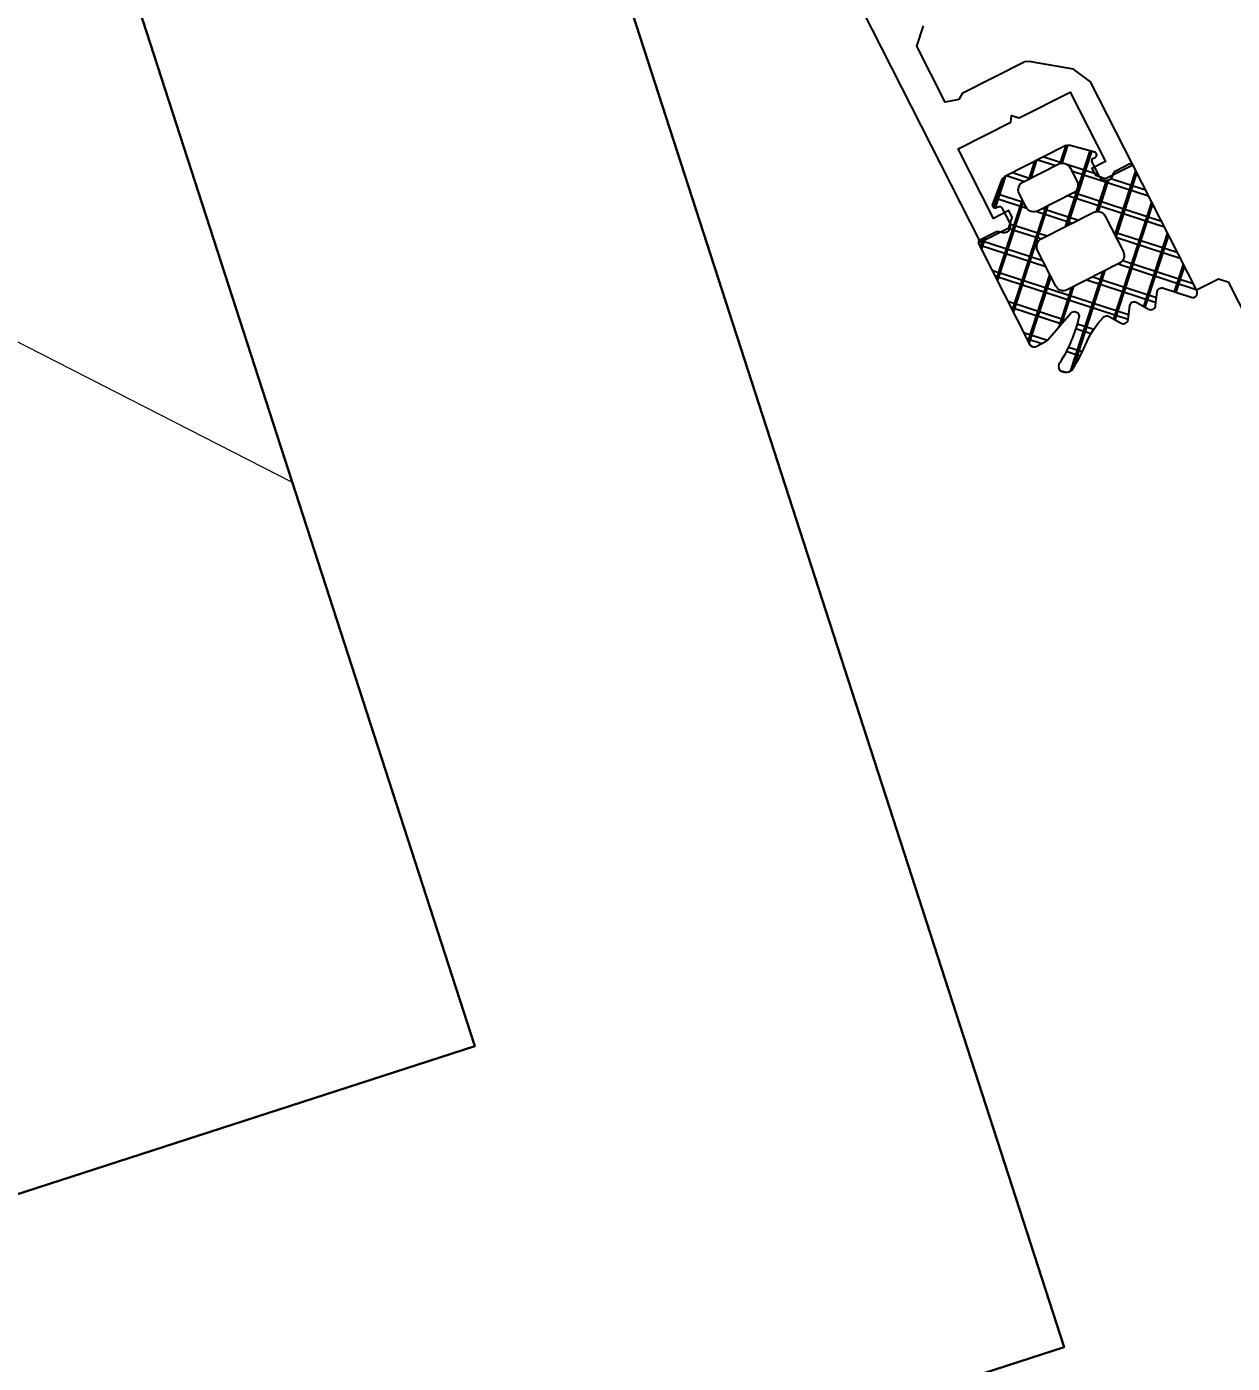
# Model space of a CAD drawing. Header units: millimetres. Extents: x -8689834 to 9419935, y -284943 to 166066.
# Drawn here: x -194089.4 to -194012.1, y 106425.8 to 106511.5 of the extents above; entities that cross this region are included whole.
import ezdxf
from ezdxf import colors
from ezdxf.entities.mleader import LeaderData, LeaderLine
from ezdxf.math import Vec2, Vec3

# ---------------------------------------------------------------- set-up
doc = ezdxf.new("R2010")
doc.units = ezdxf.units.MM
doc.header["$MEASUREMENT"] = 0
doc.layers.get('0').update_dxf_attribs({"color": 250, "lineweight": 9})
for name, color, linetype, lineweight in [('АР_Колонны', 250, 'Continuous', 30), ('АР_Колонны Штрих', 250, 'Continuous', 5), ('АР_Окна', 4, 'Continuous', 0), ('АР_Отметки', 250, 'Continuous', 15), ('АР_Сущ Несущая стена', 216, 'Continuous', 30)]:
    doc.layers.add(name, color=color, linetype=linetype, lineweight=lineweight)
doc.layers.add('АР_новое окно', color=155, linetype='Continuous')
doc.styles.add('ISOCPEUR', font='isocpeur.ttf', dxfattribs={"width": 0.7})

# ---------------------------------------------------------------- blocks, each defined once
blk = doc.blocks.new('стойка витр.')
h = blk.add_hatch()
h.set_pattern_fill('ANSI37', scale=0.5, angle=-69.23283665521843)
h.set_pattern_definition([(335.7671633447816, (-69115.31625940584, 318510.9409690977), (0.6515825639889636, 1.447617495164233), []), (65.76716334478155, (-69115.31625940584, 318510.9409690977), (-1.447617495164233, 0.6515825639889636), [])])
edge = h.paths.add_edge_path()
edge.add_line((-22.69442369043827, 14.13646889062511), (-23.03581465108437, 15.03674084689555))
edge.add_arc((-23.43472203482704, 14.88552442783714), 0.426606969231953, 20.76054121617168, 72.29995807937499)
edge.add_arc((-23.17519432072194, 15.69843630689562), 0.4267278803337561, 110.7639791014305, 252.28796188313498, ccw=False)
edge.add_line((-23.32647754022037, 16.09744767434313), (-22.30045238576713, 16.48652534212306))
edge.add_arc((-22.23557122191811, 16.31559297980009), 0.1828317202011609, 20.74895968860318, 110.7853670150393, ccw=False)
edge.add_line((-22.06459766681655, 16.38036551539699), (-22.02136925791274, 16.26636916297139))
edge.add_arc((-21.85036169383434, 16.33121481389334), 0.1828894349477776, 200.7666051414026, 335.7779732891441)
edge.add_line((-21.68357339510112, 16.25618009645405), (-21.08991230116226, 17.78525728297245))
edge.add_arc((-21.70321396183568, 17.95657679537892), 0.6367804192309714, 344.3928406199507, 381.7248777476984)
edge.add_line((-21.1116628201562, 18.19228116337763), (-22.58147269752226, 22.06827310883818))
edge.add_arc((-23.18057156739388, 21.852472630542), 0.6367804192296693, 19.80944894391843, 57.14148607166609)
edge.add_line((-22.83507592984824, 22.38737642259366), (-24.29334917705273, 23.13834224954917))
edge.add_arc((-24.36844682475663, 22.97158227615987), 0.1828894349476184, 65.75635339884347, 200.7677215648203)
edge.add_line((-24.53945312526776, 22.90673329312267), (-24.49622471639304, 22.79273694081348))
edge.add_arc((-24.66715707872659, 22.7278557770023), 0.1828317201976129, -69.25104032206309, 20.78536700277641, ccw=False)
edge.add_line((-24.60238454316277, 22.55688222189201), (-25.62840969761601, 22.16780455411208))
edge.add_arc((-25.77973726672901, 22.56679910380675), 0.4267278803402734, 149.2463648073436, 290.7703475895543, ccw=False)
edge.add_arc((-26.51302534269302, 23.00322659508151), 0.4266069692186295, 329.2343686070108, 380.7737854734352)
edge.add_line((-26.11415292418678, 23.1545352198882), (-26.50320860397187, 24.18050239048171))
edge.add_arc((-26.6741821590871, 24.11572985494814), 0.1828317201915107, 20.74895966852365, 110.7853670116034)
edge.add_line((-26.73906332292245, 24.28666221726598), (-33.46508004333009, 21.73609814226074))
edge.add_arc((-33.37260125833668, 21.44478009969028), 0.3056444463767395, 107.6120180140902, 200.6882886899978)
edge.add_line((-33.6585366082727, 21.33680091994756), (-33.39916615508264, 20.65282280623796))
edge.add_arc((-33.11489203283651, 20.76049792175978), 0.3039830703862393, 200.7452912846324, 225.8123610097134)
edge.add_line((-33.32677140043234, 20.54252351805917), (-31.79381202385412, 18.90709041146329))
edge.add_arc((-32.0063560722166, 18.68866847666476), 0.3047673113958362, -108.86283880448178, 45.781400895661875, ccw=False)
edge.add_arc((-28.70749382052437, 27.75544220980088), 9.952967568180252, 231.9543329511108, 250.0411665169116, ccw=False)
edge.add_arc((-35.13741779119496, 19.64784166335459), 0.4002801790554734, 42.30928712460122, 119.2250395725891)
edge.add_arc((-34.91139847875967, 19.56672148584141), 0.6024183835395109, 134.3950067436913, 228.6478049676944)
edge.add_arc((-28.53884731806517, 27.80771469972205), 11.01872594929672, 232.0873456721725, 240.8889416158169)
edge.add_arc((-36.88860151399224, 12.8729826853881), 6.091684827127049, 40.75890454826748, 60.61437004968877, ccw=False)
edge.add_arc((-32.50226594848368, 16.64775385941913), 0.3047655738188228, -34.89587558046088, 41.60271899476669, ccw=False)
edge.add_line((-32.25229934006347, 16.47340148731018), (-32.76342180219945, 15.75802363698313))
edge.add_arc((-32.51342051808022, 15.58368567090239), 0.3047857747310843, 145.1100748179471, 256.4242518685471)
edge.add_line((-32.58496309185284, 15.28741547561367), (-31.72801335877739, 15.09082250765641))
edge.add_arc((-31.79955593254474, 14.79455231235153), 0.3047857747455557, -34.88992517811971, 76.42425187022229, ccw=False)
edge.add_line((-31.54955464840168, 14.62021434627968), (-32.06065512256464, 13.90477851201285))
edge.add_arc((-31.81065383841726, 13.73044054594722), 0.304785774745541, 145.1100748233031, 256.4242518693868)
edge.add_line((-31.88219641218893, 13.4341703506434), (-31.02524667911348, 13.23757738269342))
edge.add_arc((-31.09682011228135, 12.94126594878393), 0.3048331054871362, -24.2246592297883, 76.42043308581259, ccw=False)
edge.add_line((-30.81882951050648, 12.81618818287097), (-31.59985344059533, 11.12048939903616))
edge.add_arc((-31.32187980059053, 10.99539431777895), 0.3048247429134716, 155.7710645559098, 290.7402899417831)
edge.add_line((-31.21393143609748, 10.71032366952568), (-22.80062470957637, 13.90072279884771))
edge.add_arc((-22.86539724513609, 14.07169635396312), 0.1828317202009504, 290.7489596761703, 380.7489600455551)
edge = h.paths.add_edge_path(flags=16)
edge.add_line((-23.10434971895302, 21.04022295145114), (-22.19142218885827, 18.63276889372355))
edge.add_arc((-22.69773797682865, 18.4407695405971), 0.5414973949605305, -69.23283665472542, 20.767163345274582, ccw=False)
edge.add_line((-22.5057386237022, 17.93445375262672), (-23.43116100440966, 17.58352553217992))
edge.add_arc((-23.62316035752519, 18.08984132014666), 0.5414973949532591, 200.7671633443313, 290.7671633443313, ccw=False)
edge.add_line((-24.12947614549194, 17.89784196703113), (-25.04240367558668, 20.30529602475872))
edge.add_arc((-24.53608788761267, 20.4972953778888), 0.541497394965222, 110.76716334549809, 200.7671633454981, ccw=False)
edge.add_line((-24.72808724074275, 21.00361116586282), (-23.80266486003529, 21.35453938630963))
edge.add_arc((-23.6106655069234, 20.84822359833925), 0.5414973949553709, 20.767163343835023, 110.767163343835, ccw=False)
edge = h.paths.add_edge_path(flags=16)
edge.add_line((-26.85119390953332, 20.26120087689196), (-25.51269974335446, 16.73149769075098))
edge.add_arc((-26.01901553132848, 16.5394983376209), 0.541497394965222, -69.23283665450191, 20.76716334549809, ccw=False)
edge.add_line((-25.82701617819839, 16.03318254964688), (-28.23444912247942, 15.12026302596496))
edge.add_arc((-28.4264484756095, 15.62657881394625), 0.5414973949720253, 200.7671633452251, 290.76716334522513, ccw=False)
edge.add_line((-28.9327642635908, 15.43457946081617), (-30.27125842979876, 18.96428264696442))
edge.add_arc((-29.76494264181383, 19.15628200007632), 0.5414973949689773, 110.76716334328901, 200.767163343289, ccw=False)
edge.add_line((-29.95694199492573, 19.66259778806125), (-27.5495090506447, 20.57551731175045))
edge.add_arc((-27.35750969751825, 20.06920152376551), 0.541497394974137, 20.767163344728715, 110.76716334472869, ccw=False)
at = {"lineweight": 0, "ltscale": 100, "transparency": 33554687}
for points in [[(65.92687011216185, 59.2824299609274), (-26.6419368966599, 24.17953274302999), (-25.90703195796232, 22.24153677027789), (-25.27813291337225, 21.95846499659092), (-24.82208952034125, 22.13140062004823), (-25.21116718812846, 23.15742577453057), (-20.53714279274573, 24.92985650197079), (-19.19699615391437, 21.39579562939616), (-18.76855027934653, 21.29748815141647), (-18.98085410959902, 20.82581386800302), (-17.68393587967148, 17.40574934773758), (-22.35796027505421, 15.63331862029736), (-22.70380953396671, 16.54534742246324), (-23.1598529269977, 16.37241179900593), (-23.44292470067739, 15.74351275440858), (-22.75122618288151, 13.91945515007683), (-17.16517298531835, 16.03773513642955), (-16.24131551088067, 17.04008095841709), (-15.46667035139399, 19.81128934778826), (-15.4391308168415, 20.08251046122314), (-17.03864790883381, 24.30054944750736), (-17.39634782800567, 24.5561396704943), (-17.47095398549573, 25.44057095424068), (-13.70890040838276, 26.86717441076325), (-12.4510803312005, 26.30097287951503)], [(-69.8438361948356, -5.633594956780144), (-69.21493715024553, -5.916666730459838), (-30.90838462579995, 8.609511357899464), (-30.62531285212026, 9.238410402496811), (-31.1873041553481, 10.72042096611403)]]:
    blk.add_lwpolyline(points, dxfattribs=at)
at = {"color": 7, "lineweight": 0, "ltscale": 100, "transparency": 33554687}
blk.add_lwpolyline([(-22.69442369043827, 14.13646889062511), (-23.03581465108437, 15.03674084689555, 0.2287523810762611), (-23.30501911480678, 15.29193636016134, -0.7101639231358212), (-23.32647754022037, 16.09744767434313), (-22.30045238576713, 16.48652534212306, -0.4143996870914876), (-22.06459766681655, 16.38036551539699), (-22.02136925791274, 16.26636916297139, 0.6682503890445888), (-21.68357339510112, 16.25618009645405), (-21.08991230116226, 17.78525728297245, 0.1643479059441302), (-21.1116628201562, 18.19228116337763), (-22.58147269752226, 22.06827310883818, 0.1643479059441302), (-22.83507592984824, 22.38737642259366), (-24.29334917705273, 23.13834224954917, 0.6682503891596868), (-24.53945312526776, 22.90673329312267), (-24.49622471639304, 22.79273694081348, -0.4143996870833266), (-24.60238454316277, 22.55688222189201), (-25.62840969761601, 22.16780455411208, -0.7101639231391418), (-26.14645609946456, 22.78500538597291, 0.2287523810910513), (-26.11415292418678, 23.1545352198882), (-26.50320860397187, 24.18050239048171, 0.4143996871765861), (-26.73906332292245, 24.28666221726598), (-33.46508004333009, 21.73609814226074, 0.4300281847644905), (-33.6585366082727, 21.33680091994756), (-33.39916615508264, 20.65282280623796, 0.1098139781175365), (-33.32677140043234, 20.54252351805917), (-31.79381202385412, 18.90709041146329, -0.8000358277039689), (-32.10488848172827, 18.40026861818478, -0.07908294790216032), (-34.84140179419774, 19.91728321780829, 0.3488032577412263), (-35.33285102594527, 19.99716969329165, 0.4361245879823007), (-35.30940773655311, 19.11450854978466, 0.03842309887939363), (-33.89950172111276, 18.18089248692559, -0.08685322061285544), (-32.2743724368047, 16.85010652759956, -0.3467629046601076), (-32.25229934006347, 16.47340148731018), (-32.76342180219945, 15.75802363698313, 0.5278770357902526), (-32.58496309185284, 15.28741547561367), (-31.72801335877739, 15.09082250765641, -0.5278770357776507), (-31.54955464840168, 14.62021434627968), (-32.06065512256464, 13.90477851201285, 0.5278770357650493), (-31.88219641218893, 13.4341703506434), (-31.02524667911348, 13.23757738269342, -0.4697389635461835), (-30.81882951050648, 12.81618818287097), (-31.59985344059533, 11.12048939903616, 0.667984424932516), (-31.21393143609748, 10.71032366952568), (-22.80062470957637, 13.90072279884771, 0.4142135642613711)], format="xyb", close=True, dxfattribs=at)
for points in [[(-26.73906332292245, 24.28666221726598), (-26.73906332292245, 24.28666221726598)], [(-22.80062470957637, 13.90072279884771), (-22.80062470957637, 13.90072279884771)]]:
    blk.add_lwpolyline(points, dxfattribs=at)
at = {"color": 7}
for points in [[(-26.85119390953332, 20.26120087689196), (-25.51269974335446, 16.73149769075098, -0.414213562373095), (-25.82701617819839, 16.03318254964688), (-28.23444912247942, 15.12026302596496, -0.414213562373095), (-28.9327642635908, 15.43457946081617), (-30.27125842979876, 18.96428264696442, -0.414213562373095), (-29.95694199492573, 19.66259778806125), (-27.5495090506447, 20.57551731175045, -0.414213562373095)], [(-23.10434971895302, 21.04022295145114), (-22.19142218885827, 18.63276889372355, -0.414213562373095), (-22.5057386237022, 17.93445375262672), (-23.43116100440966, 17.58352553217992, -0.414213562373095), (-24.12947614549194, 17.89784196703113), (-25.04240367558668, 20.30529602475872, -0.414213562373095), (-24.72808724074275, 21.00361116586282), (-23.80266486003529, 21.35453938630963, -0.414213562373095)]]:
    blk.add_lwpolyline(points, format="xyb", close=True, dxfattribs=at)
at = {"color": 7, "lineweight": 0, "ltscale": 100, "transparency": 33554687}
blk.add_arc((-33.37357679728302, 21.44486016019073), 0.304760386648688, 110.7561904730667, 200.7778938289061, dxfattribs=at)
blk = doc.blocks.new('A$Cec9b444d')
at = {"layer": 'АР_новое окно', "ltscale": 100}
h = blk.add_hatch(dxfattribs=at)
h.set_pattern_fill('ANSI37', color=256, scale=0.4999999999999999, angle=26.94676751923966)
h.set_pattern_definition([(71.94676751923966, (-309002.955189613, -109059.6924787727), (-1.509345793402999, 0.4919669967962001), []), (161.9467675192396, (-309002.955189613, -109059.6924787727), (-0.4919669967962002, -1.509345793402998), [])])
edge = h.paths.add_edge_path()
edge.add_line((205.6677430507813, -6083.809996212934), (204.8094514491993, -6084.246313654682))
edge.add_arc((205.0027297694622, -6084.626625365139), 0.4266069692287022, 116.9401453918649, 168.4795622550944)
edge.add_arc((204.1666044607807, -6084.456111947247), 0.4267278803343298, 206.9435832755114, 348.46756605704104, ccw=False)
edge.add_line((203.7861965615869, -6084.649467873161), (203.2889327432676, -6083.671287039117))
edge.add_arc((203.4518877142515, -6083.588382785058), 0.1828317201948999, 116.9285638655036, 206.9649711919031, ccw=False)
edge.add_line((203.3690870230276, -6083.425375167315), (203.4777676402562, -6083.370126754328))
edge.add_arc((203.3948905976795, -6083.207093195714), 0.1828894349618847, 296.9462093024306, 431.9575774501657)
edge.add_line((203.4515353117975, -6083.033196899654), (201.8674381441641, -6082.607583576981))
edge.add_arc((201.7631332475099, -6083.235763321104), 0.6367804192914065, 80.5724447953397, 117.90448192309)
edge.add_line((201.4651206832188, -6082.673021982728), (197.7698691414735, -6084.551524226417))
edge.add_arc((198.0489059492774, -6085.123911999014), 0.6367804192401882, 115.9890531167098, 153.3210902444526)
edge.add_line((197.4799192624143, -6084.838003880031), (196.890293527659, -6086.368641665333))
edge.add_arc((197.0641684371465, -6086.425351993078), 0.1828894349662911, 161.9359575819789, 296.9473257476167)
edge.add_line((197.1470486565239, -6086.588383936753), (197.2557292736405, -6086.533135523799))
edge.add_arc((197.3386335276157, -6086.696090494786), 0.1828317201604147, 26.928563843074926, 116.9649711679113, ccw=False)
edge.add_line((197.5016411453606, -6086.613289803642), (197.9989049637918, -6087.591470637654))
edge.add_arc((197.6185185586257, -6087.784868845129), 0.4267278803751987, -114.57403102083941, 26.94995176151798, ccw=False)
edge.add_arc((197.2635621262927, -6088.560875474406), 0.4266069692117946, 65.41397278259487, 116.9533896490468)
edge.add_line((197.0701958999082, -6088.180608451547), (196.0920703459306, -6088.677844167968))
edge.add_arc((196.1748710371187, -6088.840851785699), 0.1828317201676758, 116.9285638573288, 206.9649712005322)
edge.add_line((196.0119160661706, -6088.923756039771), (199.2716848371937, -6095.336133569462))
edge.add_arc((199.5513552103359, -6095.212833083011), 0.3056444463302385, 203.7916221827708, 296.8678928588355)
edge.add_line((199.6894866016972, -6095.485483493414), (200.3415703044209, -6095.15399301577))
edge.add_arc((200.2039200340382, -6094.882961449212), 0.3039830702644244, 296.9248954698567, 321.9919651949116)
edge.add_line((200.4434357151159, -6095.07014570476), (201.904349773585, -6093.370046881156))
edge.add_arc((202.1443819352427, -6093.557843780663), 0.3047673113947067, -12.683234628559376, 141.9610050718402, ccw=False)
edge.add_arc((192.7751845537683, -6091.254147075157), 9.952967568203572, 328.13393712547105, 346.22077069127204, ccw=False)
edge.add_arc((201.5278267406964, -6096.773962618948), 0.4002801790519208, 138.4888913042456, 215.4046437522251)
edge.add_arc((201.5841456048399, -6096.540524408022), 0.6024183835288048, 230.5746109179883, 324.8274091420225)
edge.add_arc((192.705061771298, -6091.092107414839), 11.01872594966006, 328.2669498452721, 337.0685457889165)
edge.add_arc((208.4518263286026, -6097.785688030282), 6.091684826945239, 136.9385087238302, 156.7939742252514, ccw=False)
edge.add_arc((204.2268199488682, -6093.83117691021), 0.3047655738076412, 61.28372859413372, 137.7823231694268, ccw=False)
edge.add_line((204.3732514499439, -6093.563894530561), (205.1394924979913, -6093.995039861506))
edge.add_arc((205.2859059440574, -6093.727724558392), 0.3047857747135113, 241.289678993709, 352.6038560441498)
edge.add_line((205.5881558487525, -6093.766959282543), (205.6913597376661, -6092.893826648059))
edge.add_arc((205.9936096423702, -6092.9330613722), 0.3047857747205617, 61.28967899806241, 172.6038560464011, ccw=False)
edge.add_line((206.1400230884193, -6092.665746069069), (206.9063194165188, -6093.096863298119))
edge.add_arc((207.0527328626098, -6092.829547994927), 0.3047857747940722, 241.2896789966674, 352.6038560426722)
edge.add_line((207.354982767384, -6092.868782719097), (207.4581866561856, -6091.995650084644))
edge.add_arc((207.7604808818126, -6092.034911049754), 0.3048331055328315, 71.95494494229712, 172.600037257911, ccw=False)
edge.add_line((207.8549074388508, -6091.745071701916), (209.6248267812612, -6092.339023102242))
edge.add_arc((209.7192723789002, -6092.049198753704), 0.3048247429570066, 251.9506687253827, 386.9198941113074)
edge.add_line((209.9910664293036, -6091.911191079699), (205.9135513607942, -6083.890203138982))
edge.add_arc((205.7505437430222, -6083.973003830171), 0.1828317202051653, 26.92856385194047, 116.9285642214653)
edge = h.paths.add_edge_path(flags=16)
edge.add_line((198.8482309908383, -6084.960698061699), (201.143423665104, -6083.793923746181))
edge.add_arc((201.3888099705774, -6084.276629650204), 0.5414973949080438, 26.946767516131786, 116.94676751613719, ccw=False)
edge.add_line((201.8715158746001, -6084.031243344731), (202.3200224873383, -6084.91351258761))
edge.add_arc((201.8373165833268, -6085.158898893149), 0.5414973949278754, -63.05323247715489, 26.94676752283982, ccw=False)
edge.add_line((202.0827028888658, -6085.641604797161), (199.787510214604, -6086.808379112692))
edge.add_arc((199.5421239090582, -6086.325673208629), 0.5414973949765084, 206.9467675210963, 296.9467675210437, ccw=False)
edge.add_line((199.0594180049959, -6086.571059514175), (198.6109113922537, -6085.688790271282))
edge.add_arc((199.0936172963372, -6085.443403965782), 0.5414973949742274, 116.94676751566371, 206.9467675157046, ccw=False)
edge = h.paths.add_edge_path(flags=16)
edge.add_line((200.0260571916044, -6088.601912450055), (203.3911676778958, -6086.891239299034))
edge.add_arc((203.6365539834411, -6087.373945203098), 0.5414973949771131, 26.94676752107449, 116.9467675209572, ccw=False)
edge.add_line((204.1192598875038, -6087.128558897552), (205.2860239704205, -6089.423731442869))
edge.add_arc((204.8033180663269, -6089.669117748386), 0.5414973949910779, -63.05323248315199, 26.94676751684932, ccw=False)
edge.add_line((205.0487043718439, -6090.15182365248), (201.6835938854485, -6091.86249680356))
edge.add_arc((201.4382075799847, -6091.37979089952), 0.5414973949190819, 206.9467675143432, 296.9467675143998, ccw=False)
edge.add_line((200.9555016759444, -6091.625177204984), (199.7887375930278, -6089.330004659666))
edge.add_arc((200.2714434971214, -6089.084618354149), 0.5414973949911032, 116.94676751684801, 206.9467675168479, ccw=False)
at = {"layer": 'АР_Колонны', "ltscale": 100}
blk.add_lwpolyline([(59.8331733053945, -5722.001139615677), (201.4880771500628, -6159.646987552973), (-236.1577707871749, -6301.301891397656), (-377.8126746318723, -5863.656043460374)], close=True, dxfattribs=at)
at = {"layer": 'АР_новое окно', "ltscale": 100}
for points in [[(151.2444298987936, -6000.563407683617), (196.1079678294999, -6088.815661980413), (197.9555936004825, -6087.876410858529), (198.1693224171059, -6087.220694738372), (197.9483006635265, -6086.785916989846), (196.9701198294008, -6087.283180808248), (194.704850593192, -6082.827109666573), (198.0741155638277, -6081.114324559664), (198.1257315592066, -6080.677785882493), (198.6175186493188, -6080.838082494992), (201.8781030028458, -6079.180545801066), (204.1433722390546, -6083.636616942742), (203.2738720220455, -6084.07863234819), (203.4948937757368, -6084.513410096684), (204.1506098959704, -6084.727138913362), (205.8896103297687, -6083.843108102543), (203.1823256881174, -6078.517536743932), (202.0863550912621, -6077.706945459364), (199.247862203079, -6077.235109487494), (198.975252555957, -6077.236925696253), (194.9539038827016, -6079.281201280747), (194.7383035771771, -6079.664335855733), (193.8670424314593, -6079.833713512105), (192.0437604987448, -6076.247087307282), (192.4712734122556, -6074.935626964967)], [(205.9135513607942, -6083.890203138982), (205.9135513607942, -6083.890203138982)], [(196.0119160661706, -6088.923756039771), (196.0119160661706, -6088.923756039771)], [(230.3983499378972, -6128.557282242769), (230.6120787545206, -6127.901566122611), (212.0467809214178, -6091.381276795571), (211.3910648012961, -6091.167547978862), (209.9781614987919, -6091.885805448967)]]:
    blk.add_lwpolyline(points, dxfattribs=at)
for points in [[(205.6677430507813, -6083.809996212934), (204.8094514491993, -6084.246313654682, 0.2287523810762611), (204.5847174262109, -6084.541424501973, -0.7101639231358212), (203.7861965615869, -6084.649467873161), (203.2889327432676, -6083.671287039117, -0.4143996870914876), (203.3690870230276, -6083.425375167315), (203.4777676402562, -6083.370126754328, 0.6682503890445888), (203.4515353117975, -6083.033196899654), (201.8674381441641, -6082.607583576981, 0.1643479059441302), (201.4651206832188, -6082.673021982728), (197.7698691414735, -6084.551524226417, 0.1643479059441302), (197.4799192624143, -6084.838003880031), (196.890293527659, -6086.368641665333, 0.6682503891596868), (197.1470486565239, -6086.588383936753), (197.2557292736405, -6086.533135523799, -0.4143996870833266), (197.5016411453606, -6086.613289803642), (197.9989049637918, -6087.591470637654, -0.7101639231391418), (197.4410558138569, -6088.172945716518, 0.2287523810910513), (197.0701958999082, -6088.180608451547), (196.0920703459306, -6088.677844167968, 0.4143996871765861), (196.0119160661706, -6088.923756039771), (199.2716848371937, -6095.336133569462, 0.4300281847644905), (199.6894866016972, -6095.485483493414), (200.3415703044209, -6095.15399301577, 0.1098139781175365), (200.4434357151159, -6095.07014570476), (201.904349773585, -6093.370046881156, -0.8000358277039689), (202.4417125681452, -6093.624758717957, -0.07908294790216032), (201.2280860406953, -6096.508670827698, 0.3488032577412263), (201.2015660349082, -6097.005863834123, 0.4361245879823007), (202.0765747762853, -6096.887542303703, 0.03842309887939363), (202.8529959423851, -6095.38532923685, -0.08685322061285544), (204.0011113809039, -6093.626389954264, -0.3467629046601076), (204.3732514499439, -6093.563894530561), (205.1394924979913, -6093.995039861506, 0.5278770357902526), (205.5881558487525, -6093.766959282543), (205.6913597376661, -6092.893826648059, -0.5278770357776507), (206.1400230884193, -6092.665746069069), (206.9063194165188, -6093.096863298119, 0.5278770357650493), (207.354982767384, -6092.868782719097), (207.4581866561856, -6091.995650084644, -0.4697389635461835), (207.8549074388508, -6091.745071701916), (209.6248267812612, -6092.339023102242, 0.667984424932516), (209.9910664293036, -6091.911191079699), (205.9135513607942, -6083.890203138982, 0.4142135642613711)], [(198.8482309908383, -6084.960698061699), (201.143423665104, -6083.793923746181, -0.414213562373095), (201.8715158746001, -6084.031243344731), (202.3200224873383, -6084.91351258761, -0.414213562373095), (202.0827028888658, -6085.641604797161), (199.787510214604, -6086.808379112692, -0.414213562373095), (199.0594180049959, -6086.571059514175), (198.6109113922537, -6085.688790271282, -0.414213562373095)], [(200.0260571916044, -6088.601912450055), (203.3911676778958, -6086.891239299034, -0.414213562373095), (204.1192598875038, -6087.128558897552), (205.2860239704205, -6089.423731442869, -0.414213562373095), (205.0487043718439, -6090.15182365248), (201.6835938854485, -6091.86249680356, -0.414213562373095), (200.9555016759444, -6091.625177204984), (199.7887375930278, -6089.330004659666, -0.414213562373095)]]:
    blk.add_lwpolyline(points, format="xyb", close=True, dxfattribs=at)
blk.add_arc((199.5513806273812, -6095.213811571551), 0.3047603866486879, 206.9357946463112, 296.9574980009581, dxfattribs=at)
at = {"layer": 'АР_новое окно', "ltscale": 100, "rotation": 96.17960417445809}
blk.add_blockref('стойка витр.', (217.2791182096518, -6059.725715317347), dxfattribs=at)
blk = doc.blocks.new('_DotSmall')
at = {"color": 0, "linetype": 'ByBlock', "const_width": 0.5}
blk.add_lwpolyline([(-0.0625, 0, 1), (0.0625, 0, 1)], format="xyb", close=True, dxfattribs=at)

msp = doc.modelspace()

# ---------------------------------------------------------------- hatches: boundary and pattern name
at = {"layer": 'АР_Колонны Штрих', "ltscale": 100}
h = msp.add_hatch(dxfattribs=at)
h.set_pattern_fill('ANSI35', scale=500, angle=-72.0645431068729)
h.set_pattern_definition([(332.9354568931271, (-450969.8281037636, 1029648.166330576), (56.87424014611736, 111.3118179161664), []), (332.9354568931271, (-450942.6093149242, 1029564.073301686), (56.87424014611736, 111.3118179161664), [156.25, -31.25, 0, -31.25])])
h.paths.add_polyline_path([(-194060.6982691967, 106446.153829457), (-194183.8764464529, 106826.715436359), (-194564.4380533549, 106703.5372591027), (-194441.2598760987, 106322.9756522008)])

# ---------------------------------------------------------------- linework, layer by layer
at = {"layer": 'АР_Колонны', "color": 7, "ltscale": 100}
for points in [[(-194164.5726892295, 106864.4959201709), (-194022.9177853848, 106426.8500722336), (-194460.5636333221, 106285.1951683889), (-194602.2185371668, 106722.8410163262)], [(-194183.8764464529, 106826.715436359), (-194060.6982691967, 106446.153829457), (-194441.2598760987, 106322.9756522008), (-194564.4380533549, 106703.5372591027)]]:
    msp.add_lwpolyline(points, close=True, dxfattribs=at)
at = {"layer": 'АР_Сущ Несущая стена', "color": 7, "lineweight": 18, "ltscale": 100}
for centre, radius, start, end in [((-196961.8558486704, 115328.5356565893), 9619.797499578712, 272.2177325142806, 357.0791196337847), ((-196968.7098298236, 115345.4919293306), 8984.12042344041, 272.4184857002624, 356.7639474194962)]:
    msp.add_arc(centre, radius, start, end, dxfattribs=at)

# ---------------------------------------------------------------- block references
at = {"layer": 'АР_Окна', "color": 7, "ltscale": 100}
msp.add_blockref('A$Cec9b444d', (-194224.4058625349, 112586.4970597865), dxfattribs=at)

# ---------------------------------------------------------------- leaders
at = {"layer": 'АР_Отметки', "color": 7}
ml = msp.add_multileader_mtext('Standard', dxfattribs=at)
ml.set_content('0,000', color=7, style='ISOCPEUR')
ml.set_leader_properties(color=256, linetype='Continuous', lineweight=-1)
ml.set_arrow_properties(name='DOTSMALL')
ml.build(insert=Vec2(0, 0))
ml.multileader.update_dxf_attribs({"has_text_frame": 1, "text_left_attachment_type": 4, "text_right_attachment_type": 4, "dogleg_length": 100, "arrow_head_size": 180})
ctx = ml.context
ctx.base_point, ctx.char_height, ctx.arrow_head_size, ctx.landing_gap_size, ctx.plane_origin = Vec3(-204826.2687846024, 122318.214327126), 250, 180, 50, Vec3(-207886.6362449962, 120174.8216206072)
ctx.left_attachment, ctx.right_attachment = 4, 4
notes = []
notes.append((ctx, [(0, (0, 0, 0), (0, 0), (1, 0), 1, [])]))
ctx.mtext.insert, ctx.mtext.width, ctx.mtext.line_spacing_style, ctx.mtext.flow_direction = Vec3(-204776.2687846024, 122651.5476604594), 852.6970314602484, 2, 5
ml = msp.add_multileader_mtext('Standard', dxfattribs=at)
ml.set_content('{\\W0.8;-2,730}', color=7, style='ISOCPEUR')
ml.set_leader_properties(color=256, linetype='Continuous', lineweight=-1)
ml.set_arrow_properties(name='DOTSMALL')
ml.build(insert=Vec2(0, 0))
ml.multileader.update_dxf_attribs({"has_text_frame": 1, "text_left_attachment_type": 4, "text_right_attachment_type": 4, "dogleg_length": 100, "arrow_head_size": 180})
ctx = ml.context
ctx.base_point, ctx.char_height, ctx.arrow_head_size, ctx.landing_gap_size, ctx.plane_origin = Vec3(-314791.3210058988, 121809.0184862664, 2.299351988461806e-08), 250, 180, 50, Vec3(-319449.8299409288, 117956.7109726352, 2.299351988461806e-08)
ctx.left_attachment, ctx.right_attachment = 4, 4
notes.append((ctx, [(0, (0, 0, 0), (0, 0), (1, 0), 1, [])]))
ctx.mtext.insert, ctx.mtext.width, ctx.mtext.defined_height, ctx.mtext.line_spacing_style, ctx.mtext.flow_direction = Vec3(-314741.3210058988, 122142.3518195997, 2.299351988461806e-08), 769.9889591111103, 343.8884462512117, 2, 5
ml = msp.add_multileader_mtext('Standard', dxfattribs=at)
ml.set_content('{\\W0.8;-2,430}', color=7, style='ISOCPEUR')
ml.set_leader_properties(color=256, linetype='Continuous', lineweight=-1)
ml.set_arrow_properties(name='DOTSMALL')
ml.build(insert=Vec2(0, 0))
ml.multileader.update_dxf_attribs({"has_text_frame": 1, "text_left_attachment_type": 4, "text_right_attachment_type": 4, "dogleg_length": 100, "arrow_head_size": 180})
ctx = ml.context
ctx.base_point, ctx.char_height, ctx.arrow_head_size, ctx.landing_gap_size, ctx.plane_origin = Vec3(-301002.2465167325, 120038.5846084391), 250, 180, 50, Vec3(-299949.5531320914, 118383.4112137306)
ctx.left_attachment, ctx.right_attachment = 4, 4
notes.append((ctx, [(0, (0, 0, 0), (0, 0), (1, 0), 1, [])]))
ctx.mtext.insert, ctx.mtext.width, ctx.mtext.line_spacing_style, ctx.mtext.flow_direction = Vec3(-300952.2465167325, 120371.9179417724), 852.6970314602484, 2, 5
ml = msp.add_multileader_mtext('Standard', dxfattribs=at)
ml.set_content('{\\W0.8;-2,430}', color=7, style='ISOCPEUR')
ml.set_leader_properties(color=256, linetype='Continuous', lineweight=-1)
ml.set_arrow_properties(name='DOTSMALL')
ml.build(insert=Vec2(0, 0))
ml.multileader.update_dxf_attribs({"has_text_frame": 1, "text_left_attachment_type": 4, "text_right_attachment_type": 4, "dogleg_length": 100, "arrow_head_size": 180})
ctx = ml.context
ctx.base_point, ctx.char_height, ctx.arrow_head_size, ctx.landing_gap_size, ctx.plane_origin = Vec3(-336711.8860226227, 117132.6558246998), 250, 180, 50, Vec3(-335659.1926379816, 115477.4824299914)
ctx.left_attachment, ctx.right_attachment = 4, 4
notes.append((ctx, [(0, (0, 0, 0), (0, 0), (1, 0), 1, [])]))
ctx.mtext.insert, ctx.mtext.width, ctx.mtext.line_spacing_style, ctx.mtext.flow_direction = Vec3(-336661.8860226227, 117465.9891580332), 852.6970314602484, 2, 5
ml = msp.add_multileader_mtext('Standard', dxfattribs=at)
ml.set_content('{\\W0.8;-2,480}', color=7, style='ISOCPEUR')
ml.set_leader_properties(color=256, linetype='Continuous', lineweight=-1)
ml.set_arrow_properties(name='DOTSMALL')
ml.build(insert=Vec2(0, 0))
ml.multileader.update_dxf_attribs({"has_text_frame": 1, "text_left_attachment_type": 4, "text_right_attachment_type": 4, "dogleg_length": 100, "arrow_head_size": 180})
ctx = ml.context
ctx.base_point, ctx.char_height, ctx.arrow_head_size, ctx.landing_gap_size, ctx.plane_origin = Vec3(-302468.0581811396, 114434.5752220221), 250, 180, 50, Vec3(-301415.3647964986, 112779.4018273137)
ctx.left_attachment, ctx.right_attachment = 4, 4
notes.append((ctx, [(0, (0, 0, 0), (0, 0), (1, 0), 1, [])]))
ctx.mtext.insert, ctx.mtext.width, ctx.mtext.line_spacing_style, ctx.mtext.flow_direction = Vec3(-302418.0581811396, 114767.9085553555), 852.6970314602484, 2, 5
ml = msp.add_multileader_mtext('Standard', dxfattribs=at)
ml.set_content('0,000', color=7, style='ISOCPEUR')
ml.set_leader_properties(color=256, linetype='Continuous', lineweight=-1)
ml.set_arrow_properties(name='DOTSMALL')
ml.build(insert=Vec2(0, 0))
ml.multileader.update_dxf_attribs({"has_text_frame": 1, "text_left_attachment_type": 4, "text_right_attachment_type": 4, "dogleg_length": 100, "arrow_head_size": 180})
ctx = ml.context
ctx.base_point, ctx.char_height, ctx.arrow_head_size, ctx.landing_gap_size, ctx.plane_origin = Vec3(-195514.5538136112, 113911.1868237481), 250, 180, 50, Vec3(-198574.9212740049, 111767.7941172293)
ctx.left_attachment, ctx.right_attachment = 4, 4
notes.append((ctx, [(0, (0, 0, 0), (0, 0), (1, 0), 1, [])]))
ctx.mtext.insert, ctx.mtext.width, ctx.mtext.line_spacing_style, ctx.mtext.flow_direction = Vec3(-195464.5538136112, 114244.5201570814), 852.6970314602484, 2, 5
for ctx, leaders in notes:
    for number, flags, end, landing, length, lines in leaders:
        leader = LeaderData()
        leader.index, (leader.has_last_leader_line, leader.has_dogleg_vector, leader.attachment_direction) = number, flags
        leader.last_leader_point, leader.dogleg_vector, leader.dogleg_length = Vec3(end), Vec3(landing), length
        for number, points, colour, breaks in lines:
            line = LeaderLine()
            line.index, line.vertices, line.color, line.breaks = number, Vec3.list(points), colors.encode_raw_color(colour), breaks
            leader.lines.append(line)
        ctx.leaders.append(leader)

doc.saveas('drawing.dxf')
